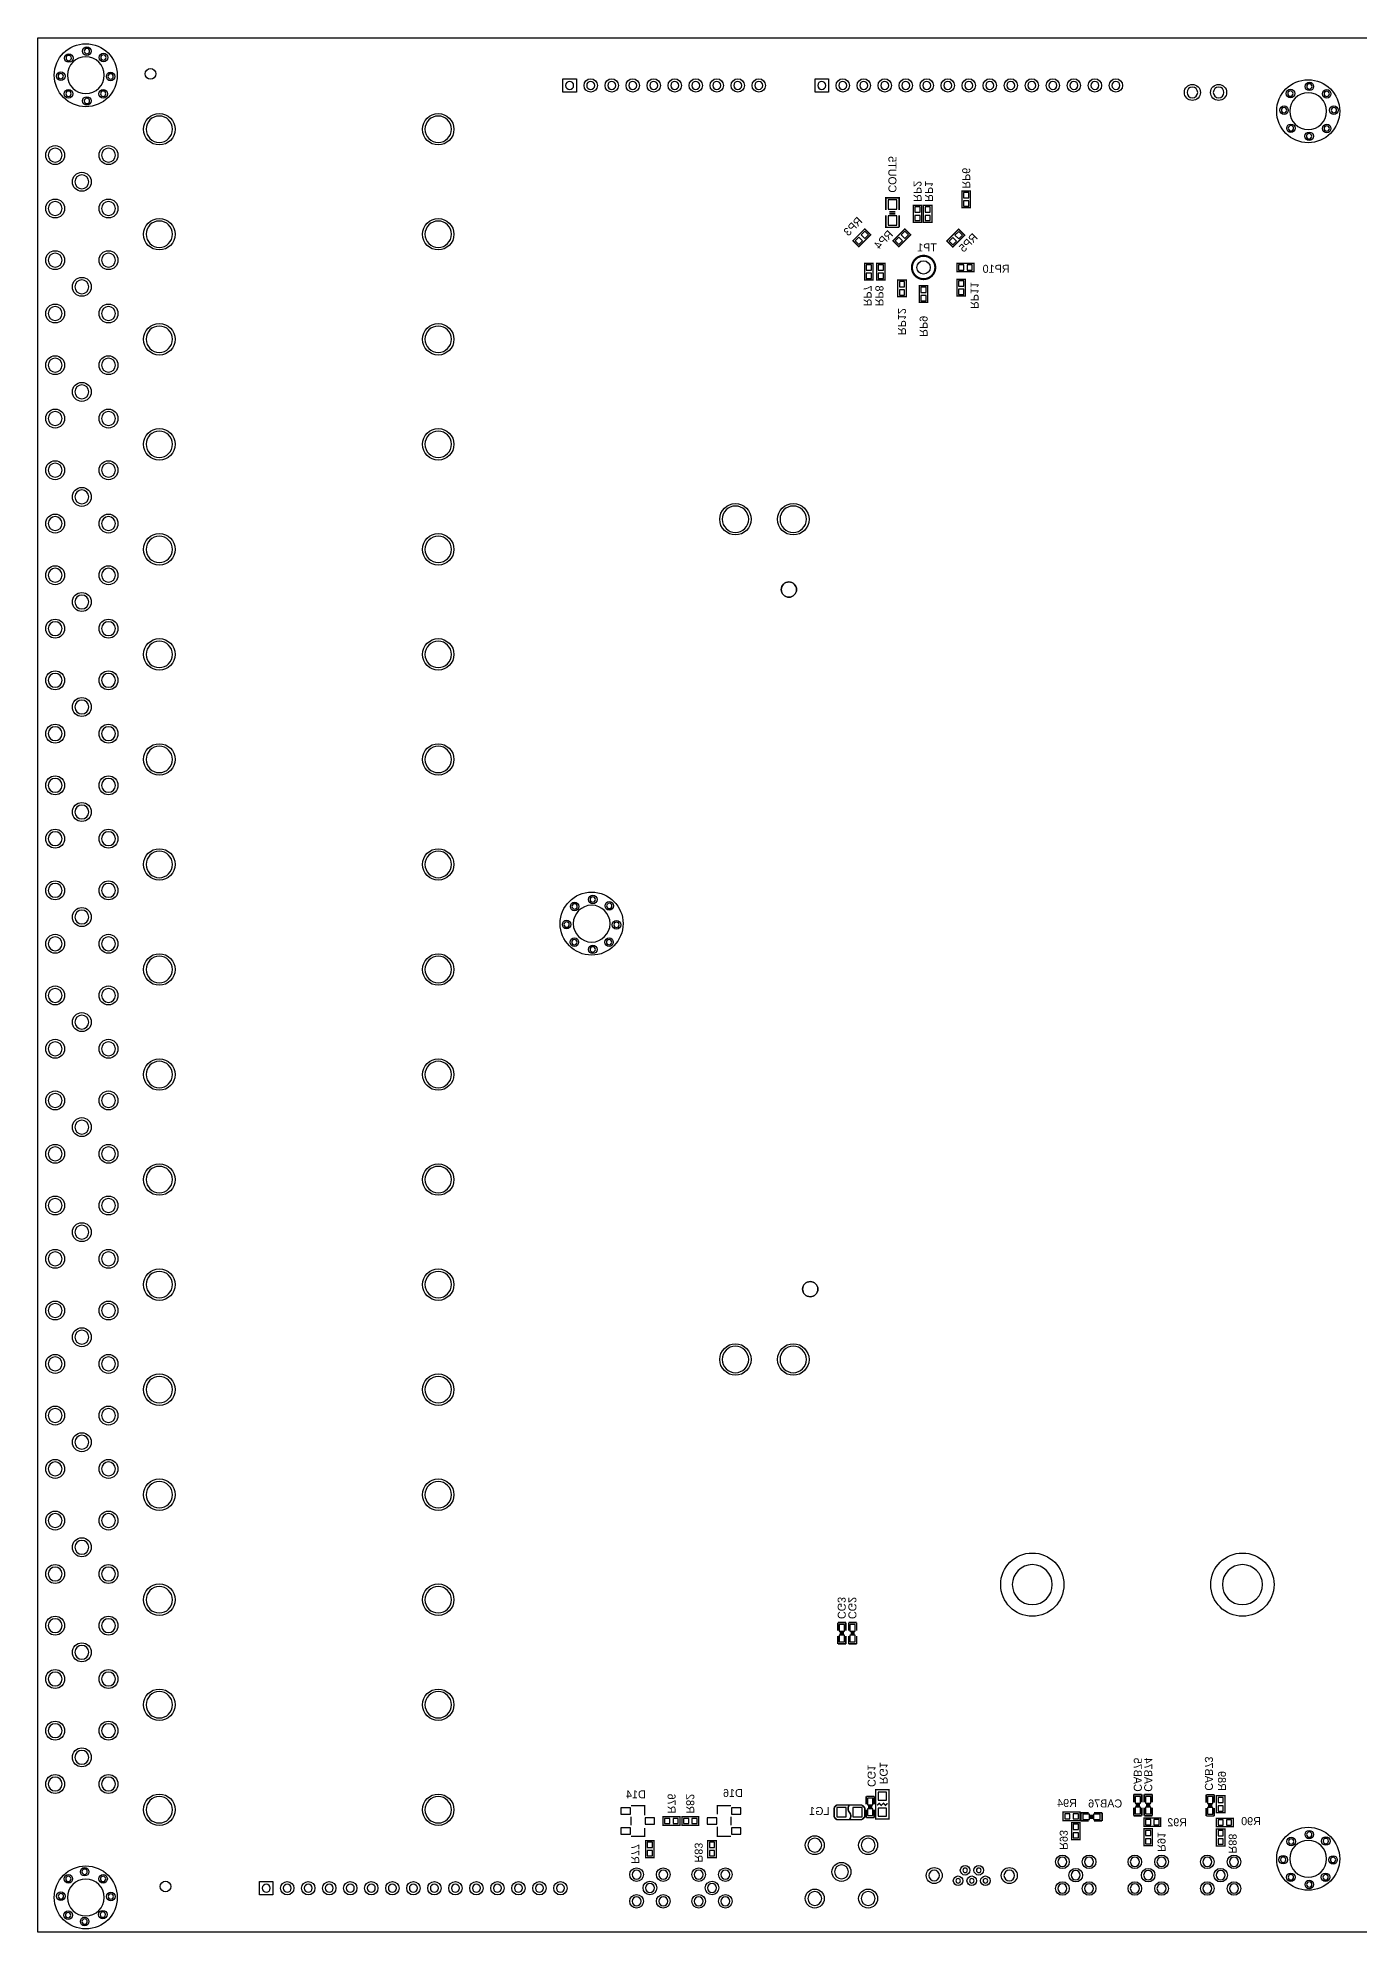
# Model space of a CAD drawing. Extents: x 0 to 254, y 0 to 180.
# Drawn here: x 0 to 125.8, y 0 to 180.3 of the extents above; entities that cross this region are included whole.
import ezdxf

# ---------------------------------------------------------------- set-up
doc = ezdxf.new("R2010")
doc.units = 0
for name, color, linetype in [('BG_DRILLHOLE', 1, 'CONTINUOUS'), ('BG_OUTLINE', 2, 'CONTINUOUS'), ('PG_SILKSCREEN_BOTTOM', 6, 'CONTINUOUS'), ('PIN_BOTTOM', 8, 'CONTINUOUS'), ('RD_SILKSCREEN_BOTTOM', 7, 'CONTINUOUS')]:
    doc.layers.add(name, color=color, linetype=linetype)

msp = doc.modelspace()

# ---------------------------------------------------------------- linework, layer by layer
at = {"layer": 'BG_DRILLHOLE'}
for points in [[(3.19024, 178.4223, 1), (2.68224, 178.4223, 1)], [(4.91744, 179.0827, 1), (4.40944, 179.0827, 1)], [(6.49224, 178.4731, 1), (5.98424, 178.4731, 1)], [(2.42824, 176.6951, 1), (1.92024, 176.6951, 1)], [(6.30936, 176.784, 1), (2.80416, 176.784, 1)], [(7.17804, 176.6697, 1), (6.67004, 176.6697, 1)], [(3.16484, 175.0187, 1), (2.65684, 175.0187, 1)], [(6.46684, 175.0187, 1), (5.95884, 175.0187, 1)], [(50.994056, 175.809656, 1), (50.232056, 175.809656, 1)], [(52.994052, 175.809656, 1), (52.232052, 175.809656, 1)], [(54.994048, 175.809656, 1), (54.232048, 175.809656, 1)], [(56.994044, 175.809656, 1), (56.232044, 175.809656, 1)], [(58.99404, 175.809656, 1), (58.23204, 175.809656, 1)], [(60.994036, 175.809656, 1), (60.232036, 175.809656, 1)], [(62.994032, 175.809656, 1), (62.232032, 175.809656, 1)], [(64.994028, 175.809656, 1), (64.232028, 175.809656, 1)], [(66.994024, 175.809656, 1), (66.232024, 175.809656, 1)], [(68.99402, 175.809656, 1), (68.23202, 175.809656, 1)], [(74.981562, 175.809656, 1), (74.219562, 175.809656, 1)], [(76.983082, 175.809656, 1), (76.221082, 175.809656, 1)], [(78.982062, 175.809656, 1), (78.220062, 175.809656, 1)], [(80.981042, 175.809656, 1), (80.219042, 175.809656, 1)], [(82.982562, 175.809656, 1), (82.220562, 175.809656, 1)], [(84.981542, 175.809656, 1), (84.219542, 175.809656, 1)], [(86.983062, 175.809656, 1), (86.221062, 175.809656, 1)], [(88.982042, 175.809656, 1), (88.220042, 175.809656, 1)], [(90.981022, 175.809656, 1), (90.219022, 175.809656, 1)], [(92.982542, 175.809656, 1), (92.220542, 175.809656, 1)], [(94.981522, 175.809656, 1), (94.219522, 175.809656, 1)], [(96.983042, 175.809656, 1), (96.221042, 175.809656, 1)], [(98.982022, 175.809656, 1), (98.220022, 175.809656, 1)], [(100.981002, 175.809656, 1), (100.219002, 175.809656, 1)], [(102.982522, 175.809656, 1), (102.220522, 175.809656, 1)], [(110.389162, 175.146208, 1), (109.373162, 175.146208, 1)], [(112.888522, 175.146208, 1), (111.872522, 175.146208, 1)], [(119.4689, 175.03648, 1), (118.9609, 175.03648, 1)], [(122.6566, 173.355, 1), (119.1514, 173.355, 1)], [(121.2723, 175.72228, 1), (120.7643, 175.72228, 1)], [(122.9233, 175.01108, 1), (122.4153, 175.01108, 1)], [(4.91744, 174.3329, 1), (4.40944, 174.3329, 1)], [(118.8593, 173.46168, 1), (118.3513, 173.46168, 1)], [(123.6091, 173.46168, 1), (123.1011, 173.46168, 1)], [(12.8143, 171.64558, 1), (10.2997, 171.64558, 1)], [(39.3573, 171.64558, 1), (36.8427, 171.64558, 1)], [(119.5197, 171.73448, 1), (119.0117, 171.73448, 1)], [(122.9233, 171.70908, 1), (122.4153, 171.70908, 1)], [(2.302256, 169.178478, 1), (0.981456, 169.178478, 1)], [(7.382256, 169.178478, 1), (6.061456, 169.178478, 1)], [(121.2469, 170.97248, 1), (120.7389, 170.97248, 1)], [(4.842256, 166.638478, 1), (3.521456, 166.638478, 1)], [(2.302256, 164.098478, 1), (0.981456, 164.098478, 1)], [(7.382256, 164.098478, 1), (6.061456, 164.098478, 1)], [(12.8143, 161.6456, 1), (10.2997, 161.6456, 1)], [(39.3573, 161.6456, 1), (36.8427, 161.6456, 1)], [(2.302256, 159.178498, 1), (0.981456, 159.178498, 1)], [(7.382256, 159.178498, 1), (6.061456, 159.178498, 1)], [(4.842256, 156.638498, 1), (3.521456, 156.638498, 1)], [(2.302256, 154.098498, 1), (0.981456, 154.098498, 1)], [(7.382256, 154.098498, 1), (6.061456, 154.098498, 1)], [(12.8143, 151.64562, 1), (10.2997, 151.64562, 1)], [(39.3573, 151.64562, 1), (36.8427, 151.64562, 1)], [(2.302256, 149.178518, 1), (0.981456, 149.178518, 1)], [(7.382256, 149.178518, 1), (6.061456, 149.178518, 1)], [(4.842256, 146.638518, 1), (3.521456, 146.638518, 1)], [(2.302256, 144.098518, 1), (0.981456, 144.098518, 1)], [(7.382256, 144.098518, 1), (6.061456, 144.098518, 1)], [(12.8143, 141.64564, 1), (10.2997, 141.64564, 1)], [(39.3573, 141.64564, 1), (36.8427, 141.64564, 1)], [(2.302256, 139.178538, 1), (0.981456, 139.178538, 1)], [(7.382256, 139.178538, 1), (6.061456, 139.178538, 1)], [(4.842256, 136.638538, 1), (3.521456, 136.638538, 1)], [(67.65163, 134.514844, 1), (65.13703, 134.514844, 1)], [(73.151492, 134.514844, 1), (70.636892, 134.514844, 1)], [(2.302256, 134.098538, 1), (0.981456, 134.098538, 1)], [(7.382256, 134.098538, 1), (6.061456, 134.098538, 1)], [(12.8143, 131.64566, 1), (10.2997, 131.64566, 1)], [(39.3573, 131.64566, 1), (36.8427, 131.64566, 1)], [(2.302256, 129.178558, 1), (0.981456, 129.178558, 1)], [(7.382256, 129.178558, 1), (6.061456, 129.178558, 1)], [(72.205088, 127.81534, 1), (70.757288, 127.81534, 1)], [(4.842256, 126.638558, 1), (3.521456, 126.638558, 1)], [(2.302256, 124.098558, 1), (0.981456, 124.098558, 1)], [(7.382256, 124.098558, 1), (6.061456, 124.098558, 1)], [(12.8143, 121.64568, 1), (10.2997, 121.64568, 1)], [(39.3573, 121.64568, 1), (36.8427, 121.64568, 1)], [(2.302256, 119.178578, 1), (0.981456, 119.178578, 1)], [(7.382256, 119.178578, 1), (6.061456, 119.178578, 1)], [(4.842256, 116.638578, 1), (3.521456, 116.638578, 1)], [(2.302256, 114.098578, 1), (0.981456, 114.098578, 1)], [(7.382256, 114.098578, 1), (6.061456, 114.098578, 1)], [(12.8143, 111.6457, 1), (10.2997, 111.6457, 1)], [(39.3573, 111.6457, 1), (36.8427, 111.6457, 1)], [(2.302256, 109.178598, 1), (0.981456, 109.178598, 1)], [(7.382256, 109.178598, 1), (6.061456, 109.178598, 1)], [(4.842256, 106.638598, 1), (3.521456, 106.638598, 1)], [(2.302256, 104.098598, 1), (0.981456, 104.098598, 1)], [(7.382256, 104.098598, 1), (6.061456, 104.098598, 1)], [(12.8143, 101.64572, 1), (10.2997, 101.64572, 1)], [(39.3573, 101.64572, 1), (36.8427, 101.64572, 1)], [(2.302256, 99.178618, 1), (0.981456, 99.178618, 1)], [(7.382256, 99.178618, 1), (6.061456, 99.178618, 1)], [(51.33848, 97.6503, 1), (50.83048, 97.6503, 1)], [(54.4576, 96.012, 1), (50.9524, 96.012, 1)], [(53.06568, 98.3107, 1), (52.55768, 98.3107, 1)], [(54.64048, 97.7011, 1), (54.13248, 97.7011, 1)], [(4.842256, 96.638618, 1), (3.521456, 96.638618, 1)], [(50.57648, 95.9231, 1), (50.06848, 95.9231, 1)], [(55.32628, 95.8977, 1), (54.81828, 95.8977, 1)], [(2.302256, 94.098618, 1), (0.981456, 94.098618, 1)], [(7.382256, 94.098618, 1), (6.061456, 94.098618, 1)], [(51.31308, 94.2467, 1), (50.80508, 94.2467, 1)], [(53.06568, 93.5609, 1), (52.55768, 93.5609, 1)], [(54.61508, 94.2467, 1), (54.10708, 94.2467, 1)], [(12.8143, 91.64574, 1), (10.2997, 91.64574, 1)], [(39.3573, 91.64574, 1), (36.8427, 91.64574, 1)], [(2.302256, 89.178384, 1), (0.981456, 89.178384, 1)], [(7.382256, 89.178384, 1), (6.061456, 89.178384, 1)], [(4.842256, 86.638384, 1), (3.521456, 86.638384, 1)], [(2.302256, 84.098384, 1), (0.981456, 84.098384, 1)], [(7.382256, 84.098384, 1), (6.061456, 84.098384, 1)], [(12.8143, 81.64576, 1), (10.2997, 81.64576, 1)], [(39.3573, 81.64576, 1), (36.8427, 81.64576, 1)], [(2.302256, 79.178404, 1), (0.981456, 79.178404, 1)], [(7.382256, 79.178404, 1), (6.061456, 79.178404, 1)], [(4.842256, 76.638404, 1), (3.521456, 76.638404, 1)], [(2.302256, 74.098404, 1), (0.981456, 74.098404, 1)], [(7.382256, 74.098404, 1), (6.061456, 74.098404, 1)], [(12.8143, 71.64578, 1), (10.2997, 71.64578, 1)], [(39.3573, 71.64578, 1), (36.8427, 71.64578, 1)], [(2.302256, 69.178424, 1), (0.981456, 69.178424, 1)], [(7.382256, 69.178424, 1), (6.061456, 69.178424, 1)], [(4.842256, 66.638424, 1), (3.521456, 66.638424, 1)], [(2.302256, 64.098424, 1), (0.981456, 64.098424, 1)], [(7.382256, 64.098424, 1), (6.061456, 64.098424, 1)], [(12.8143, 61.6458, 1), (10.2997, 61.6458, 1)], [(39.3573, 61.6458, 1), (36.8427, 61.6458, 1)], [(74.235056, 61.215524, 1), (72.787256, 61.215524, 1)], [(2.302256, 59.178444, 1), (0.981456, 59.178444, 1)], [(7.382256, 59.178444, 1), (6.061456, 59.178444, 1)], [(4.842256, 56.638444, 1), (3.521456, 56.638444, 1)], [(2.302256, 54.098444, 1), (0.981456, 54.098444, 1)], [(7.382256, 54.098444, 1), (6.061456, 54.098444, 1)], [(67.65163, 54.51602, 1), (65.13703, 54.51602, 1)], [(73.151492, 54.51602, 1), (70.636892, 54.51602, 1)], [(12.8143, 51.64582, 1), (10.2997, 51.64582, 1)], [(39.3573, 51.64582, 1), (36.8427, 51.64582, 1)], [(2.302256, 49.178464, 1), (0.981456, 49.178464, 1)], [(7.382256, 49.178464, 1), (6.061456, 49.178464, 1)], [(4.842256, 46.638464, 1), (3.521456, 46.638464, 1)], [(2.302256, 44.098464, 1), (0.981456, 44.098464, 1)], [(7.382256, 44.098464, 1), (6.061456, 44.098464, 1)], [(12.8143, 41.64584, 1), (10.2997, 41.64584, 1)], [(39.3573, 41.64584, 1), (36.8427, 41.64584, 1)], [(2.302256, 39.178484, 1), (0.981456, 39.178484, 1)], [(7.382256, 39.178484, 1), (6.061456, 39.178484, 1)], [(4.842256, 36.638484, 1), (3.521456, 36.638484, 1)], [(2.302256, 34.098484, 1), (0.981456, 34.098484, 1)], [(7.382256, 34.098484, 1), (6.061456, 34.098484, 1)], [(96.552004, 33.082992, 1), (92.742004, 33.082992, 1)], [(116.551964, 33.082992, 1), (112.741964, 33.082992, 1)], [(12.8143, 31.64586, 1), (10.2997, 31.64586, 1)], [(39.3573, 31.64586, 1), (36.8427, 31.64586, 1)], [(2.302256, 29.178504, 1), (0.981456, 29.178504, 1)], [(7.382256, 29.178504, 1), (6.061456, 29.178504, 1)], [(4.842256, 26.638504, 1), (3.521456, 26.638504, 1)], [(2.302256, 24.098504, 1), (0.981456, 24.098504, 1)], [(7.382256, 24.098504, 1), (6.061456, 24.098504, 1)], [(12.8143, 21.64588, 1), (10.2997, 21.64588, 1)], [(39.3573, 21.64588, 1), (36.8427, 21.64588, 1)], [(2.302256, 19.178524, 1), (0.981456, 19.178524, 1)], [(7.382256, 19.178524, 1), (6.061456, 19.178524, 1)], [(4.842256, 16.638524, 1), (3.521456, 16.638524, 1)], [(2.302256, 14.098524, 1), (0.981456, 14.098524, 1)], [(7.382256, 14.098524, 1), (6.061456, 14.098524, 1)], [(12.8143, 11.6459, 1), (10.2997, 11.6459, 1)], [(39.3573, 11.6459, 1), (36.8427, 11.6459, 1)], [(121.26468, 9.2837, 1), (120.75668, 9.2837, 1)], [(74.5998, 8.27532, 1), (73.279, 8.27532, 1)], [(79.6798, 8.27532, 1), (78.359, 8.27532, 1)], [(119.53748, 8.6233, 1), (119.02948, 8.6233, 1)], [(122.6566, 6.985, 1), (119.1514, 6.985, 1)], [(122.83948, 8.6741, 1), (122.33148, 8.6741, 1)], [(4.70408, 5.7531, 1), (4.19608, 5.7531, 1)], [(57.41162, 5.472684, 1), (56.54802, 5.472684, 1)], [(59.95162, 5.472684, 1), (59.08802, 5.472684, 1)], [(63.326518, 5.472684, 1), (62.462918, 5.472684, 1)], [(65.866518, 5.472684, 1), (65.002918, 5.472684, 1)], [(77.1398, 5.73532, 1), (75.819, 5.73532, 1)], [(85.817456, 5.387848, 1), (84.801456, 5.387848, 1)], [(88.465406, 5.887974, 1), (88.033606, 5.887974, 1)], [(89.765378, 5.887974, 1), (89.333578, 5.887974, 1)], [(92.967556, 5.387848, 1), (91.951556, 5.387848, 1)], [(97.942654, 6.692138, 1), (97.079054, 6.692138, 1)], [(99.2124, 5.422138, 1), (98.3488, 5.422138, 1)], [(100.4824, 6.692138, 1), (99.6188, 6.692138, 1)], [(104.838754, 6.692138, 1), (103.975154, 6.692138, 1)], [(106.1085, 5.422138, 1), (105.2449, 5.422138, 1)], [(107.3785, 6.692138, 1), (106.5149, 6.692138, 1)], [(111.734854, 6.692138, 1), (110.871254, 6.692138, 1)], [(113.0046, 5.422138, 1), (112.141, 5.422138, 1)], [(114.2746, 6.692138, 1), (113.411, 6.692138, 1)], [(118.77548, 6.8961, 1), (118.26748, 6.8961, 1)], [(119.51208, 5.2197, 1), (119.00408, 5.2197, 1)], [(122.81408, 5.2197, 1), (122.30608, 5.2197, 1)], [(123.52528, 6.8707, 1), (123.01728, 6.8707, 1)], [(2.44348, 3.4163, 1), (1.93548, 3.4163, 1)], [(3.15468, 5.0673, 1), (2.64668, 5.0673, 1)], [(6.30936, 3.302, 1), (2.80416, 3.302, 1)], [(6.45668, 5.0673, 1), (5.94868, 5.0673, 1)], [(7.19328, 3.3909, 1), (6.68528, 3.3909, 1)], [(22.11578, 4.18084, 1), (21.35378, 4.18084, 1)], [(24.1173, 4.18084, 1), (23.3553, 4.18084, 1)], [(26.11628, 4.18084, 1), (25.35428, 4.18084, 1)], [(28.11526, 4.18084, 1), (27.35326, 4.18084, 1)], [(30.11678, 4.18084, 1), (29.35478, 4.18084, 1)], [(32.11576, 4.18084, 1), (31.35376, 4.18084, 1)], [(34.11728, 4.18084, 1), (33.35528, 4.18084, 1)], [(36.11626, 4.18084, 1), (35.35426, 4.18084, 1)], [(38.11524, 4.18084, 1), (37.35324, 4.18084, 1)], [(40.11676, 4.18084, 1), (39.35476, 4.18084, 1)], [(42.11574, 4.18084, 1), (41.35374, 4.18084, 1)], [(44.11726, 4.18084, 1), (43.35526, 4.18084, 1)], [(46.11624, 4.18084, 1), (45.35424, 4.18084, 1)], [(48.11522, 4.18084, 1), (47.35322, 4.18084, 1)], [(50.11674, 4.18084, 1), (49.35474, 4.18084, 1)], [(58.68162, 4.202938, 1), (57.81802, 4.202938, 1)], [(64.596518, 4.202938, 1), (63.732918, 4.202938, 1)], [(74.5998, 3.19532, 1), (73.279, 3.19532, 1)], [(79.6798, 3.19532, 1), (78.359, 3.19532, 1)], [(87.800434, 4.887722, 1), (87.368634, 4.887722, 1)], [(89.100406, 4.887722, 1), (88.668606, 4.887722, 1)], [(90.400378, 4.887722, 1), (89.968578, 4.887722, 1)], [(97.942654, 4.152138, 1), (97.079054, 4.152138, 1)], [(100.4824, 4.152138, 1), (99.6188, 4.152138, 1)], [(104.838754, 4.152138, 1), (103.975154, 4.152138, 1)], [(107.3785, 4.152138, 1), (106.5149, 4.152138, 1)], [(111.734854, 4.152138, 1), (110.871254, 4.152138, 1)], [(114.2746, 4.152138, 1), (113.411, 4.152138, 1)], [(121.26468, 4.5339, 1), (120.75668, 4.5339, 1)], [(3.12928, 1.6129, 1), (2.62128, 1.6129, 1)], [(6.43128, 1.6637, 1), (5.92328, 1.6637, 1)], [(57.41162, 2.932938, 1), (56.54802, 2.932938, 1)], [(59.95162, 2.932938, 1), (59.08802, 2.932938, 1)], [(63.326518, 2.932938, 1), (62.462918, 2.932938, 1)], [(65.866518, 2.932938, 1), (65.002918, 2.932938, 1)], [(4.70408, 1.0033, 1), (4.19608, 1.0033, 1)]]:
    msp.add_lwpolyline(points, format="xyb", close=True, dxfattribs=at)
at = {"layer": 'BG_OUTLINE'}
msp.add_lwpolyline([(0, 180.34), (254, 180.34), (254, 0), (0, 0)], close=True, dxfattribs=at)
at = {"layer": 'PG_SILKSCREEN_BOTTOM'}
for points, const_width in [([(81.9658, 163.957), (81.9658, 165.1), (80.6958, 165.1), (80.6958, 163.957)], 0.1524), ([(84.11972, 162.791394), (83.32216, 162.791394), (83.32216, 164.391594), (84.11972, 164.391594), (84.11972, 162.791394)], 0.127), ([(84.28736, 164.391594), (85.08492, 164.391594), (85.08492, 162.791394), (84.28736, 162.791394), (84.28736, 164.391594)], 0.127), ([(88.75776, 164.166804), (87.9602, 164.166804), (87.9602, 165.767004), (88.75776, 165.767004), (88.75776, 164.166804)], 0.127), ([(80.6958, 163.449), (80.6958, 162.306), (81.9658, 162.306)], 0.1524), ([(81.6102, 163.7792), (81.026, 163.7792)], 0.1524), ([(81.6102, 163.6014), (81.026, 163.6014)], 0.1524), ([(81.9658, 162.306), (81.9658, 163.449)], 0.1524), ([(78.701138, 162.152076), (79.265018, 161.588196), (78.133702, 160.456626), (77.569568, 161.02076), (78.701138, 162.152076)], 0.127), ([(82.511138, 162.152076), (83.075272, 161.588196), (81.943702, 160.456626), (81.379822, 161.020506), (82.511138, 162.152076)], 0.127), ([(87.641938, 162.12693), (88.206072, 161.562796), (87.074502, 160.43148), (86.510622, 160.99536), (87.641938, 162.12693)], 0.127), ([(79.49438, 157.283404), (78.69682, 157.283404), (78.69682, 158.883604), (79.49438, 158.883604), (79.49438, 157.283404)], 0.127), ([(80.62468, 157.283404), (79.82712, 157.283404), (79.82712, 158.883604), (80.62468, 158.883604), (80.62468, 157.283404)], 0.127), ([(87.484204, 158.083504), (87.484204, 158.881064), (89.084404, 158.881064), (89.084404, 158.083504), (87.484204, 158.083504)], 0.127), ([(81.84642, 157.293056), (82.64398, 157.293056), (82.64398, 155.692856), (81.84642, 155.692856), (81.84642, 157.293056)], 0.127), ([(88.284304, 155.759404), (87.486744, 155.759404), (87.486744, 157.359604), (88.284304, 157.359604), (88.284304, 155.759404)], 0.127), ([(84.698332, 155.149804), (83.900772, 155.149804), (83.900772, 156.750004), (84.698332, 156.750004), (84.698332, 155.149804)], 0.127), ([(76.1492, 29.475176), (76.1492, 28.713176)], 0.1524), ([(76.9112, 29.475176), (76.1492, 29.475176)], 0.1524), ([(76.9112, 28.713176), (76.9112, 29.475176)], 0.1524), ([(77.1652, 29.475176), (77.1652, 28.713176)], 0.1524), ([(77.9272, 29.475176), (77.1652, 29.475176)], 0.1524), ([(77.9272, 28.713176), (77.9272, 29.475176)], 0.1524), ([(76.1492, 28.205176), (76.1492, 27.443176)], 0.1524), ([(76.1492, 27.443176), (76.9112, 27.443176)], 0.1524), ([(76.327, 28.535376), (76.7334, 28.535376)], 0.1524), ([(76.327, 28.382976), (76.7334, 28.382976)], 0.1524), ([(76.9112, 27.443176), (76.9112, 28.205176)], 0.1524), ([(77.1652, 28.205176), (77.1652, 27.443176)], 0.1524), ([(77.1652, 27.443176), (77.9272, 27.443176)], 0.1524), ([(77.343, 28.535376), (77.7494, 28.535376)], 0.1524), ([(77.343, 28.382976), (77.7494, 28.382976)], 0.1524), ([(77.9272, 27.443176), (77.9272, 28.205176)], 0.1524), ([(78.84414, 12.9286), (78.84414, 12.1666)], 0.1524), ([(79.60614, 12.9286), (78.84414, 12.9286)], 0.1524), ([(79.60614, 12.1666), (79.60614, 12.9286)], 0.1524), ([(79.73568, 13.5636), (79.73568, 10.7696), (81.00568, 10.7696), (81.00568, 13.5636), (79.73568, 13.5636)], 0.1524), ([(104.3051, 13.11148), (104.3051, 12.34948)], 0.1524), ([(105.0671, 13.11148), (104.3051, 13.11148)], 0.1524), ([(105.0671, 12.34948), (105.0671, 13.11148)], 0.1524), ([(105.2957, 13.11148), (105.2957, 12.34948)], 0.1524), ([(106.0577, 13.11148), (105.2957, 13.11148)], 0.1524), ([(106.0577, 12.34948), (106.0577, 13.11148)], 0.1524), ([(111.2012, 13.08608), (111.2012, 12.32408)], 0.1524), ([(111.9632, 13.08608), (111.2012, 13.08608)], 0.1524), ([(111.9632, 12.32408), (111.9632, 13.08608)], 0.1524), ([(112.17402, 12.9794), (112.97158, 12.9794), (112.97158, 11.3792), (112.17402, 11.3792), (112.17402, 12.9794)], 0.127), ([(56.441086, 12.028424), (57.741566, 12.028424), (57.741566, 11.129264)], 0.127), ([(56.441086, 10.179304), (56.441086, 10.976864)], 0.127), ([(59.500516, 10.179304), (59.500516, 10.976864), (61.100716, 10.976864), (61.100716, 10.179304), (59.500516, 10.179304)], 0.127), ([(62.898274, 10.976864), (62.898274, 10.179304), (61.298074, 10.179304), (61.298074, 10.976864), (62.898274, 10.976864)], 0.127), ([(64.657224, 11.228324), (64.657224, 12.028424), (65.957704, 12.028424)], 0.127), ([(65.957704, 10.976864), (65.957704, 10.179304)], 0.127), ([(75.7809, 11.8491), (76.0349, 12.1031)], 0.1524), ([(75.7809, 10.9601), (75.7809, 11.8491)], 0.1524), ([(76.0349, 10.7061), (75.7809, 10.9601)], 0.1524), ([(76.0349, 12.1031), (78.4479, 12.1031)], 0.1524), ([(78.4479, 12.1031), (78.7019, 11.8491)], 0.1524), ([(78.7019, 10.9601), (78.4479, 10.7061)], 0.1524), ([(78.7019, 11.8491), (78.7019, 10.9601)], 0.1524), ([(78.84414, 11.6586), (78.84414, 10.8966)], 0.1524), ([(78.84414, 10.8966), (79.60614, 10.8966)], 0.1524), ([(79.42834, 11.9888), (79.02194, 11.9888)], 0.1524), ([(79.42834, 11.8364), (79.02194, 11.8364)], 0.1524), ([(79.60614, 10.8966), (79.60614, 11.6586)], 0.1524), ([(80.870806, 12.266676), (80.670654, 12.066524), (80.470756, 12.266676), (80.270604, 12.066524), (80.070706, 12.266676), (79.870554, 12.066524)], 0.127), ([(97.58172, 10.62609), (97.58172, 11.42365), (99.18192, 11.42365), (99.18192, 10.62609), (97.58172, 10.62609)], 0.127), ([(99.2632, 11.35634), (99.2632, 10.59434)], 0.1524), ([(100.0252, 11.35634), (99.2632, 11.35634)], 0.1524), ([(100.203, 11.17854), (100.203, 10.77214)], 0.1524), ([(100.3554, 11.17854), (100.3554, 10.77214)], 0.1524), ([(101.2952, 11.35634), (100.5332, 11.35634)], 0.1524), ([(101.2952, 10.59434), (101.2952, 11.35634)], 0.1524), ([(104.3051, 11.84148), (104.3051, 11.07948)], 0.1524), ([(104.3051, 11.07948), (105.0671, 11.07948)], 0.1524), ([(104.8893, 12.17168), (104.4829, 12.17168)], 0.1524), ([(104.8893, 12.01928), (104.4829, 12.01928)], 0.1524), ([(105.0671, 11.07948), (105.0671, 11.84148)], 0.1524), ([(106.8705, 10.86358), (106.8705, 10.06602), (105.2703, 10.06602), (105.2703, 10.86358), (106.8705, 10.86358)], 0.127), ([(105.2957, 11.84148), (105.2957, 11.07948)], 0.1524), ([(105.2957, 11.07948), (106.0577, 11.07948)], 0.1524), ([(105.8799, 12.17168), (105.4735, 12.17168)], 0.1524), ([(105.8799, 12.01928), (105.4735, 12.01928)], 0.1524), ([(106.0577, 11.07948), (106.0577, 11.84148)], 0.1524), ([(111.2012, 11.81608), (111.2012, 11.05408)], 0.1524), ([(111.2012, 11.05408), (111.9632, 11.05408)], 0.1524), ([(111.7854, 12.14628), (111.379, 12.14628)], 0.1524), ([(111.7854, 11.99388), (111.379, 11.99388)], 0.1524), ([(111.9632, 11.05408), (111.9632, 11.81608)], 0.1524), ([(113.77168, 10.834878), (113.77168, 10.037318), (112.17148, 10.037318), (112.17148, 10.834878), (113.77168, 10.834878)], 0.127), ([(57.741566, 9.927844), (57.741566, 9.127744), (56.441086, 9.127744)], 0.127), ([(65.957704, 9.127744), (64.657224, 9.127744), (64.657224, 10.026904)], 0.127), ([(78.4479, 10.7061), (76.0349, 10.7061)], 0.1524), ([(98.38182, 10.414), (99.17938, 10.414), (99.17938, 8.8138), (98.38182, 8.8138), (98.38182, 10.414)], 0.127), ([(99.2632, 10.59434), (100.0252, 10.59434)], 0.1524), ([(100.5332, 10.59434), (101.2952, 10.59434)], 0.1524), ([(105.27792, 9.839198), (106.07548, 9.839198), (106.07548, 8.238998), (105.27792, 8.238998), (105.27792, 9.839198)], 0.127), ([(112.17402, 9.813798), (112.97158, 9.813798), (112.97158, 8.213598), (112.17402, 8.213598), (112.17402, 9.813798)], 0.127), ([(58.645298, 7.103364), (57.847738, 7.103364), (57.847738, 8.703564), (58.645298, 8.703564), (58.645298, 7.103364)], 0.127), ([(64.560196, 7.103364), (63.762636, 7.103364), (63.762636, 8.703564), (64.560196, 8.703564), (64.560196, 7.103364)], 0.127)]:
    msp.add_lwpolyline(points, dxfattribs=dict(at, const_width=const_width))
for points, const_width in [([(85.409786, 158.482284, 1), (83.189318, 158.482284, 1), (85.409786, 158.482284)], 0.199898), ([(77.2414, 12.1031, 0.366409), (77.2414, 11.404346)], 0.1524), ([(77.2414, 11.404346), (77.2414, 11.4046, -0.366409), (77.2414, 10.705846)], 0.1524)]:
    msp.add_lwpolyline(points, format="xyb", dxfattribs=dict(at, const_width=const_width))
at = {"layer": 'PIN_BOTTOM'}
for points in [[(49.978056, 175.174656), (49.978056, 176.444656), (51.248056, 176.444656), (51.248056, 175.174656)], [(73.965562, 175.174656), (73.965562, 176.444656), (75.235562, 176.444656), (75.235562, 175.174656)], [(80.9244, 164.0205), (81.7372, 164.0205), (81.7372, 164.9095), (80.9244, 164.9095)], [(83.97113, 164.240464), (83.47075, 164.240464), (83.47075, 163.740084), (83.97113, 163.740084)], [(84.43595, 163.740084), (84.93633, 163.740084), (84.93633, 164.240464), (84.43595, 164.240464)], [(88.60917, 165.615874), (88.10879, 165.615874), (88.10879, 165.115494), (88.60917, 165.115494)], [(88.60917, 164.818314), (88.10879, 164.818314), (88.10879, 164.317934), (88.60917, 164.317934)], [(80.9244, 162.4965), (81.7372, 162.4965), (81.7372, 163.3855), (80.9244, 163.3855)], [(83.97113, 163.442904), (83.47075, 163.442904), (83.47075, 162.942524), (83.97113, 162.942524)], [(84.43595, 162.942524), (84.93633, 162.942524), (84.93633, 163.442904), (84.43595, 163.442904)], [(77.781658, 161.022538), (78.13548, 160.668716), (78.489302, 161.022538), (78.13548, 161.37636)], [(78.345538, 161.586418), (78.69936, 161.232596), (79.053182, 161.586418), (78.69936, 161.94024)], [(81.591658, 161.022538), (81.94548, 160.668716), (82.299302, 161.022538), (81.94548, 161.37636)], [(82.155538, 161.586418), (82.50936, 161.232596), (82.863182, 161.586418), (82.50936, 161.94024)], [(86.722458, 160.997138), (87.07628, 160.643316), (87.430102, 160.997138), (87.07628, 161.35096)], [(87.286338, 161.561018), (87.64016, 161.207196), (87.993982, 161.561018), (87.64016, 161.91484)], [(79.34579, 158.732474), (78.84541, 158.732474), (78.84541, 158.232094), (79.34579, 158.232094)], [(80.47609, 158.732474), (79.97571, 158.732474), (79.97571, 158.232094), (80.47609, 158.232094)], [(88.135714, 158.232094), (88.135714, 158.732474), (87.635334, 158.732474), (87.635334, 158.232094)], [(88.933274, 158.232094), (88.933274, 158.732474), (88.432894, 158.732474), (88.432894, 158.232094)], [(79.34579, 157.934914), (78.84541, 157.934914), (78.84541, 157.434534), (79.34579, 157.434534)], [(80.47609, 157.934914), (79.97571, 157.934914), (79.97571, 157.434534), (80.47609, 157.434534)], [(81.99501, 156.641546), (82.49539, 156.641546), (82.49539, 157.141926), (81.99501, 157.141926)], [(88.135714, 157.208474), (87.635334, 157.208474), (87.635334, 156.708094), (88.135714, 156.708094)], [(81.99501, 155.843986), (82.49539, 155.843986), (82.49539, 156.344366), (81.99501, 156.344366)], [(84.549742, 156.598874), (84.049362, 156.598874), (84.049362, 156.098494), (84.549742, 156.098494)], [(84.549742, 155.801314), (84.049362, 155.801314), (84.049362, 155.300934), (84.549742, 155.300934)], [(88.135714, 156.410914), (87.635334, 156.410914), (87.635334, 155.910534), (88.135714, 155.910534)], [(76.7842, 29.284676), (76.2762, 29.284676), (76.2762, 28.649676), (76.7842, 28.649676)], [(77.8002, 29.284676), (77.2922, 29.284676), (77.2922, 28.649676), (77.8002, 28.649676)], [(76.7842, 28.268676), (76.2762, 28.268676), (76.2762, 27.633676), (76.7842, 27.633676)], [(77.8002, 28.268676), (77.2922, 28.268676), (77.2922, 27.633676), (77.8002, 27.633676)], [(78.97114, 12.1031), (79.47914, 12.1031), (79.47914, 12.7381), (78.97114, 12.7381)], [(80.77708, 13.3096), (79.96428, 13.3096), (79.96428, 12.5476), (80.77708, 12.5476)], [(104.4321, 12.28598), (104.9401, 12.28598), (104.9401, 12.92098), (104.4321, 12.92098)], [(105.4227, 12.28598), (105.9307, 12.28598), (105.9307, 12.92098), (105.4227, 12.92098)], [(111.3282, 12.26058), (111.8362, 12.26058), (111.8362, 12.89558), (111.3282, 12.89558)], [(112.32261, 12.32789), (112.82299, 12.32789), (112.82299, 12.82827), (112.32261, 12.82827)], [(55.491126, 11.228324), (56.390286, 11.228324), (56.390286, 11.827764), (55.491126, 11.827764)], [(57.792366, 10.278364), (58.691526, 10.278364), (58.691526, 10.877804), (57.792366, 10.877804)], [(60.152026, 10.327894), (60.152026, 10.828274), (59.651646, 10.828274), (59.651646, 10.327894)], [(60.949586, 10.327894), (60.949586, 10.828274), (60.449206, 10.828274), (60.449206, 10.327894)], [(61.449204, 10.828274), (61.449204, 10.327894), (61.949584, 10.327894), (61.949584, 10.828274)], [(62.246764, 10.828274), (62.246764, 10.327894), (62.747144, 10.327894), (62.747144, 10.828274)], [(64.606424, 10.877804), (63.707264, 10.877804), (63.707264, 10.278364), (64.606424, 10.278364)], [(66.907664, 11.827764), (66.008504, 11.827764), (66.008504, 11.228324), (66.907664, 11.228324)], [(76.0349, 11.8491), (76.0349, 10.9601), (76.9239, 10.9601), (76.9239, 11.8491)], [(77.5589, 11.8491), (77.5589, 10.9601), (78.4479, 10.9601), (78.4479, 11.8491)], [(78.97114, 11.0871), (79.47914, 11.0871), (79.47914, 11.7221), (78.97114, 11.7221)], [(80.77708, 11.7856), (79.96428, 11.7856), (79.96428, 11.0236), (80.77708, 11.0236)], [(98.23323, 10.77468), (98.23323, 11.27506), (97.73285, 11.27506), (97.73285, 10.77468)], [(99.03079, 10.77468), (99.03079, 11.27506), (98.53041, 11.27506), (98.53041, 10.77468)], [(100.0887, 10.72134), (100.0887, 11.22934), (99.4537, 11.22934), (99.4537, 10.72134)], [(101.1047, 10.72134), (101.1047, 11.22934), (100.4697, 11.22934), (100.4697, 10.72134)], [(104.4321, 11.26998), (104.9401, 11.26998), (104.9401, 11.90498), (104.4321, 11.90498)], [(105.4227, 11.26998), (105.9307, 11.26998), (105.9307, 11.90498), (105.4227, 11.90498)], [(111.3282, 11.24458), (111.8362, 11.24458), (111.8362, 11.87958), (111.3282, 11.87958)], [(112.32261, 11.53033), (112.82299, 11.53033), (112.82299, 12.03071), (112.32261, 12.03071)], [(55.491126, 9.328404), (56.390286, 9.328404), (56.390286, 9.927844), (55.491126, 9.927844)], [(66.907664, 9.927844), (66.008504, 9.927844), (66.008504, 9.328404), (66.907664, 9.328404)], [(98.53041, 9.76249), (99.03079, 9.76249), (99.03079, 10.26287), (98.53041, 10.26287)], [(98.53041, 8.96493), (99.03079, 8.96493), (99.03079, 9.46531), (98.53041, 9.46531)], [(105.42143, 10.71499), (105.42143, 10.21461), (105.92181, 10.21461), (105.92181, 10.71499)], [(105.42651, 9.187688), (105.92689, 9.187688), (105.92689, 9.688068), (105.42651, 9.688068)], [(106.21899, 10.71499), (106.21899, 10.21461), (106.71937, 10.21461), (106.71937, 10.71499)], [(112.32261, 10.686288), (112.32261, 10.185908), (112.82299, 10.185908), (112.82299, 10.686288)], [(112.32261, 9.162288), (112.82299, 9.162288), (112.82299, 9.662668), (112.32261, 9.662668)], [(113.12017, 10.686288), (113.12017, 10.185908), (113.62055, 10.185908), (113.62055, 10.686288)], [(58.496708, 8.552434), (57.996328, 8.552434), (57.996328, 8.052054), (58.496708, 8.052054)], [(58.496708, 7.754874), (57.996328, 7.754874), (57.996328, 7.254494), (58.496708, 7.254494)], [(64.411606, 8.552434), (63.911226, 8.552434), (63.911226, 8.052054), (64.411606, 8.052054)], [(64.411606, 7.754874), (63.911226, 7.754874), (63.911226, 7.254494), (64.411606, 7.254494)], [(105.42651, 8.390128), (105.92689, 8.390128), (105.92689, 8.890508), (105.42651, 8.890508)], [(112.32261, 8.364728), (112.82299, 8.364728), (112.82299, 8.865108), (112.32261, 8.865108)], [(21.09978, 3.54584), (21.09978, 4.81584), (22.36978, 4.81584), (22.36978, 3.54584)]]:
    msp.add_lwpolyline(points, close=True, dxfattribs=at)
for centre, radius in [((4.55676, 176.784), 2.9972), ((2.93624, 178.4223), 0.4064), ((4.66344, 179.0827), 0.4064), ((6.23824, 178.4731), 0.4064), ((2.17424, 176.6951), 0.4064), ((6.92404, 176.6697), 0.4064), ((10.7188, 176.911), 0.508), ((2.91084, 175.0187), 0.4064), ((6.21284, 175.0187), 0.4064), ((52.613052, 175.809656), 0.635), ((54.613048, 175.809656), 0.635), ((56.613044, 175.809656), 0.635), ((58.61304, 175.809656), 0.635), ((60.613036, 175.809656), 0.635), ((62.613032, 175.809656), 0.635), ((64.613028, 175.809656), 0.635), ((66.613024, 175.809656), 0.635), ((68.61302, 175.809656), 0.635), ((76.602082, 175.809656), 0.635), ((78.601062, 175.809656), 0.635), ((80.600042, 175.809656), 0.635), ((82.601562, 175.809656), 0.635), ((84.600542, 175.809656), 0.635), ((86.602062, 175.809656), 0.635), ((88.601042, 175.809656), 0.635), ((90.600022, 175.809656), 0.635), ((92.601542, 175.809656), 0.635), ((94.600522, 175.809656), 0.635), ((96.602042, 175.809656), 0.635), ((98.601022, 175.809656), 0.635), ((100.600002, 175.809656), 0.635), ((102.601522, 175.809656), 0.635), ((109.881162, 175.146208), 0.762), ((112.380522, 175.146208), 0.762), ((120.904, 173.355), 2.9972), ((119.2149, 175.03648), 0.4064), ((121.0183, 175.72228), 0.4064), ((122.6693, 175.01108), 0.4064), ((4.66344, 174.3329), 0.4064), ((11.557, 171.64558), 1.4986), ((38.1, 171.64558), 1.4986), ((118.6053, 173.46168), 0.4064), ((123.3551, 173.46168), 0.4064), ((119.2657, 171.73448), 0.4064), ((120.9929, 170.97248), 0.4064), ((122.6693, 171.70908), 0.4064), ((1.641856, 169.178478), 0.9017), ((6.721856, 169.178478), 0.9017), ((4.181856, 166.638478), 0.9017), ((1.641856, 164.098478), 0.9017), ((6.721856, 164.098478), 0.9017), ((11.557, 161.6456), 1.4986), ((38.1, 161.6456), 1.4986), ((1.641856, 159.178498), 0.9017), ((6.721856, 159.178498), 0.9017), ((84.299552, 158.482284), 0.635), ((4.181856, 156.638498), 0.9017), ((1.641856, 154.098498), 0.9017), ((6.721856, 154.098498), 0.9017), ((11.557, 151.64562), 1.4986), ((38.1, 151.64562), 1.4986), ((1.641856, 149.178518), 0.9017), ((6.721856, 149.178518), 0.9017), ((4.181856, 146.638518), 0.9017), ((1.641856, 144.098518), 0.9017), ((6.721856, 144.098518), 0.9017), ((11.557, 141.64564), 1.4986), ((38.1, 141.64564), 1.4986), ((1.641856, 139.178538), 0.9017), ((6.721856, 139.178538), 0.9017), ((4.181856, 136.638538), 0.9017), ((66.39433, 134.514844), 1.4986), ((71.894192, 134.514844), 1.4986), ((1.641856, 134.098538), 0.9017), ((6.721856, 134.098538), 0.9017), ((11.557, 131.64566), 1.4986), ((38.1, 131.64566), 1.4986), ((1.641856, 129.178558), 0.9017), ((6.721856, 129.178558), 0.9017), ((71.481188, 127.81534), 0.7239), ((4.181856, 126.638558), 0.9017), ((1.641856, 124.098558), 0.9017), ((6.721856, 124.098558), 0.9017), ((11.557, 121.64568), 1.4986), ((38.1, 121.64568), 1.4986), ((1.641856, 119.178578), 0.9017), ((6.721856, 119.178578), 0.9017), ((4.181856, 116.638578), 0.9017), ((1.641856, 114.098578), 0.9017), ((6.721856, 114.098578), 0.9017), ((11.557, 111.6457), 1.4986), ((38.1, 111.6457), 1.4986), ((1.641856, 109.178598), 0.9017), ((6.721856, 109.178598), 0.9017), ((4.181856, 106.638598), 0.9017), ((1.641856, 104.098598), 0.9017), ((6.721856, 104.098598), 0.9017), ((11.557, 101.64572), 1.4986), ((38.1, 101.64572), 1.4986), ((1.641856, 99.178618), 0.9017), ((6.721856, 99.178618), 0.9017), ((4.181856, 96.638618), 0.9017), ((52.705, 96.012), 2.9972), ((51.08448, 97.6503), 0.4064), ((52.81168, 98.3107), 0.4064), ((54.38648, 97.7011), 0.4064), ((50.32248, 95.9231), 0.4064), ((55.07228, 95.8977), 0.4064), ((1.641856, 94.098618), 0.9017), ((6.721856, 94.098618), 0.9017), ((51.05908, 94.2467), 0.4064), ((52.81168, 93.5609), 0.4064), ((54.36108, 94.2467), 0.4064), ((11.557, 91.64574), 1.4986), ((38.1, 91.64574), 1.4986), ((1.641856, 89.178384), 0.9017), ((6.721856, 89.178384), 0.9017), ((4.181856, 86.638384), 0.9017), ((1.641856, 84.098384), 0.9017), ((6.721856, 84.098384), 0.9017), ((11.557, 81.64576), 1.4986), ((38.1, 81.64576), 1.4986), ((1.641856, 79.178404), 0.9017), ((6.721856, 79.178404), 0.9017), ((4.181856, 76.638404), 0.9017), ((1.641856, 74.098404), 0.9017), ((6.721856, 74.098404), 0.9017), ((11.557, 71.64578), 1.4986), ((38.1, 71.64578), 1.4986), ((1.641856, 69.178424), 0.9017), ((6.721856, 69.178424), 0.9017), ((4.181856, 66.638424), 0.9017), ((1.641856, 64.098424), 0.9017), ((6.721856, 64.098424), 0.9017), ((11.557, 61.6458), 1.4986), ((38.1, 61.6458), 1.4986), ((73.511156, 61.215524), 0.7239), ((1.641856, 59.178444), 0.9017), ((6.721856, 59.178444), 0.9017), ((4.181856, 56.638444), 0.9017), ((66.39433, 54.51602), 1.4986), ((71.894192, 54.51602), 1.4986), ((1.641856, 54.098444), 0.9017), ((6.721856, 54.098444), 0.9017), ((11.557, 51.64582), 1.4986), ((38.1, 51.64582), 1.4986), ((1.641856, 49.178464), 0.9017), ((6.721856, 49.178464), 0.9017), ((4.181856, 46.638464), 0.9017), ((1.641856, 44.098464), 0.9017), ((6.721856, 44.098464), 0.9017), ((11.557, 41.64584), 1.4986), ((38.1, 41.64584), 1.4986), ((1.641856, 39.178484), 0.9017), ((6.721856, 39.178484), 0.9017), ((4.181856, 36.638484), 0.9017), ((94.647004, 33.082992), 3.0099), ((114.646964, 33.082992), 3.0099), ((1.641856, 34.098484), 0.9017), ((6.721856, 34.098484), 0.9017), ((11.557, 31.64586), 1.4986), ((38.1, 31.64586), 1.4986), ((1.641856, 29.178504), 0.9017), ((6.721856, 29.178504), 0.9017), ((4.181856, 26.638504), 0.9017), ((1.641856, 24.098504), 0.9017), ((6.721856, 24.098504), 0.9017), ((11.557, 21.64588), 1.4986), ((38.1, 21.64588), 1.4986), ((1.641856, 19.178524), 0.9017), ((6.721856, 19.178524), 0.9017), ((4.181856, 16.638524), 0.9017), ((1.641856, 14.098524), 0.9017), ((6.721856, 14.098524), 0.9017), ((11.557, 11.6459), 1.4986), ((38.1, 11.6459), 1.4986), ((73.9394, 8.27532), 0.9017), ((79.0194, 8.27532), 0.9017), ((120.904, 6.985), 2.9972), ((119.28348, 8.6233), 0.4064), ((121.01068, 9.2837), 0.4064), ((122.58548, 8.6741), 0.4064), ((97.510854, 6.692138), 0.6477), ((100.0506, 6.692138), 0.6477), ((104.406954, 6.692138), 0.6477), ((106.9467, 6.692138), 0.6477), ((111.303054, 6.692138), 0.6477), ((113.8428, 6.692138), 0.6477), ((118.52148, 6.8961), 0.4064), ((123.27128, 6.8707), 0.4064), ((4.55676, 3.302), 2.9972), ((2.90068, 5.0673), 0.4064), ((4.45008, 5.7531), 0.4064), ((6.20268, 5.0673), 0.4064), ((56.97982, 5.472684), 0.6477), ((59.51982, 5.472684), 0.6477), ((62.894718, 5.472684), 0.6477), ((65.434718, 5.472684), 0.6477), ((76.4794, 5.73532), 0.9017), ((85.309456, 5.387848), 0.762), ((88.249506, 5.887974), 0.4572), ((89.549478, 5.887974), 0.4572), ((92.459556, 5.387848), 0.762), ((98.7806, 5.422138), 0.6477), ((105.6767, 5.422138), 0.6477), ((112.5728, 5.422138), 0.6477), ((119.25808, 5.2197), 0.4064), ((122.56008, 5.2197), 0.4064), ((2.18948, 3.4163), 0.4064), ((6.93928, 3.3909), 0.4064), ((12.1412, 4.3434), 0.508), ((23.7363, 4.18084), 0.635), ((25.73528, 4.18084), 0.635), ((27.73426, 4.18084), 0.635), ((29.73578, 4.18084), 0.635), ((31.73476, 4.18084), 0.635), ((33.73628, 4.18084), 0.635), ((35.73526, 4.18084), 0.635), ((37.73424, 4.18084), 0.635), ((39.73576, 4.18084), 0.635), ((41.73474, 4.18084), 0.635), ((43.73626, 4.18084), 0.635), ((45.73524, 4.18084), 0.635), ((47.73422, 4.18084), 0.635), ((49.73574, 4.18084), 0.635), ((58.24982, 4.202938), 0.6477), ((64.164718, 4.202938), 0.6477), ((73.9394, 3.19532), 0.9017), ((79.0194, 3.19532), 0.9017), ((87.584534, 4.887722), 0.4572), ((88.884506, 4.887722), 0.4572), ((90.184478, 4.887722), 0.4572), ((97.510854, 4.152138), 0.6477), ((100.0506, 4.152138), 0.6477), ((104.406954, 4.152138), 0.6477), ((106.9467, 4.152138), 0.6477), ((111.303054, 4.152138), 0.6477), ((113.8428, 4.152138), 0.6477), ((121.01068, 4.5339), 0.4064), ((2.87528, 1.6129), 0.4064), ((6.17728, 1.6637), 0.4064), ((56.97982, 2.932938), 0.6477), ((59.51982, 2.932938), 0.6477), ((62.894718, 2.932938), 0.6477), ((65.434718, 2.932938), 0.6477), ((4.45008, 1.0033), 0.4064)]:
    msp.add_circle(centre, radius, dxfattribs=at)

# ---------------------------------------------------------------- texts
at = {"layer": 'RD_SILKSCREEN_BOTTOM', "text_generation_flag": 2, "width": 1.003333}
for s, rotation, p in [('COUT5', 270, (80.9498, 165.607492)), ('RP6', 270, (87.97798, 165.98265)), ('RP2', 270, (83.33994, 164.73424)), ('RP1', 270, (84.43214, 164.73424)), ('RP3', 45, (78.544674, 162.828224)), ('RP4', 45, (81.465928, 161.558224)), ('RP5', 45, (89.517474, 161.279332)), ('RP11', 270, (88.774524, 154.526996)), ('RP7', 270, (78.5876, 154.78125)), ('RP8', 270, (79.7179, 154.78125)), ('RP12', 270, (81.8642, 152.047448)), ('RP9', 270, (83.918552, 151.88565)), ('CG3', 270, (76.1238, 29.805122)), ('CG2', 270, (77.1398, 29.805122)), ('CAB75', 270, (104.3051, 13.364972)), ('CAB74', 270, (105.2957, 13.364972)), ('CAB73', 270, (111.0742, 13.466572)), ('CG1', 270, (78.97114, 13.817346)), ('RG1', 270, (80.11668, 14.071346)), ('R89', 270, (112.3188, 13.449046)), ('R76', 270, (59.930284, 11.30173)), ('R82', 270, (61.708284, 11.282172)), ('R93', 270, (97.2566, 7.835646)), ('R91', 270, (106.5657, 7.641844)), ('R88', 270, (113.3348, 7.489444)), ('R77', 270, (56.468518, 6.50621)), ('R83', 270, (62.510416, 6.63321))]:
    msp.add_text(s, height=0.762, rotation=rotation, dxfattribs=at).set_placement(p)
for s, p in [('TP1', (85.569806, 160.006284)), ('RP10', (92.475558, 157.974284)), ('D14', (57.85358, 12.737084)), ('D16', (67.085718, 12.864084)), ('R94', (98.890074, 11.91387)), ('CAB76', (103.200708, 11.86434)), ('LG1', (75.336654, 11.150346)), ('R92', (109.372654, 10.0838)), ('R90', (116.400834, 10.182098))]:
    msp.add_text(s, height=0.762, dxfattribs=at).set_placement(p)

doc.saveas('drawing.dxf')
